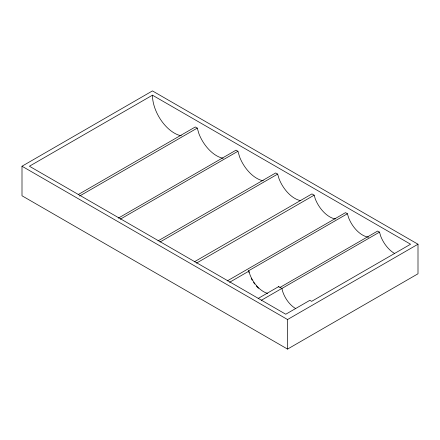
<?xml version="1.0" encoding="UTF-8"?>
<svg xmlns="http://www.w3.org/2000/svg" width="440" height="440" viewBox="0 0 440 440"><rect width="100%" height="100%" fill="white"/><g stroke="black" fill="none" stroke-linecap="round" stroke-linejoin="round"><path stroke-width="0.66" d="M278.652 286.985L278.702 286.594L281.875 288.425A20.125 11.622 60 0 0 295.625 308.539M22 166.227L152.455 90.91L418 244.222L418 273.774L287.546 349.091L22 195.778L22 166.227L287.546 319.539L418 244.222M152.455 95.189L29.414 166.227L285.764 314.232L309.854 300.322L311.636 301.351L410.586 244.222L152.455 95.189A30.949 17.87 60 0 0 181.368 135.817M78.199 194.579L195.299 126.968L197.263 128.106L198.952 133.793A28.798 16.627 60 0 0 223.13 158.263M79.569 196.053L197.263 128.106M118.333 218.125L236.027 150.178L237.919 151.267L239.613 156.959A28.039 16.192 60 0 0 263.329 180.813M120.23 219.219L237.919 151.267M157.993 240.911L275.682 172.959L277.656 174.097L279.048 178.783A25.735 14.856 60 0 0 300.812 200.679M159.962 242.049L277.656 174.097M194.266 261.855L311.96 193.903L314.16 195.173L315.243 198.825A23.639 13.646 60 0 0 335.434 218.972M196.465 263.126L314.16 195.173M227.222 280.929L345.51 212.641L347.408 213.736L348.584 217.701A22.721 13.118 60 0 0 368.649 237.149M248.958 272.564L248.457 270.864L347.408 213.736M229.521 282.326L248.914 271.128L250.003 274.797A22.116 12.771 60 0 0 267.597 293.37M258.137 298.463L278.702 286.594M279.873 287.502L377.641 231.055L379.5 232.128L380.71 236.214A22.644 13.074 60 0 0 394.576 253.468M261.311 300.3L281.875 288.425M281.727 288.574L379.5 232.128M248.457 270.864L248.914 271.128M287.546 319.539L287.546 349.091M258.5 288.288A22.721 13.118 60 0 1 256.333 286M254.722 283.998A22.721 13.118 60 0 1 253.583 282.387M252.186 280.148A22.721 13.118 60 0 1 251.24 278.41"/></g></svg>
